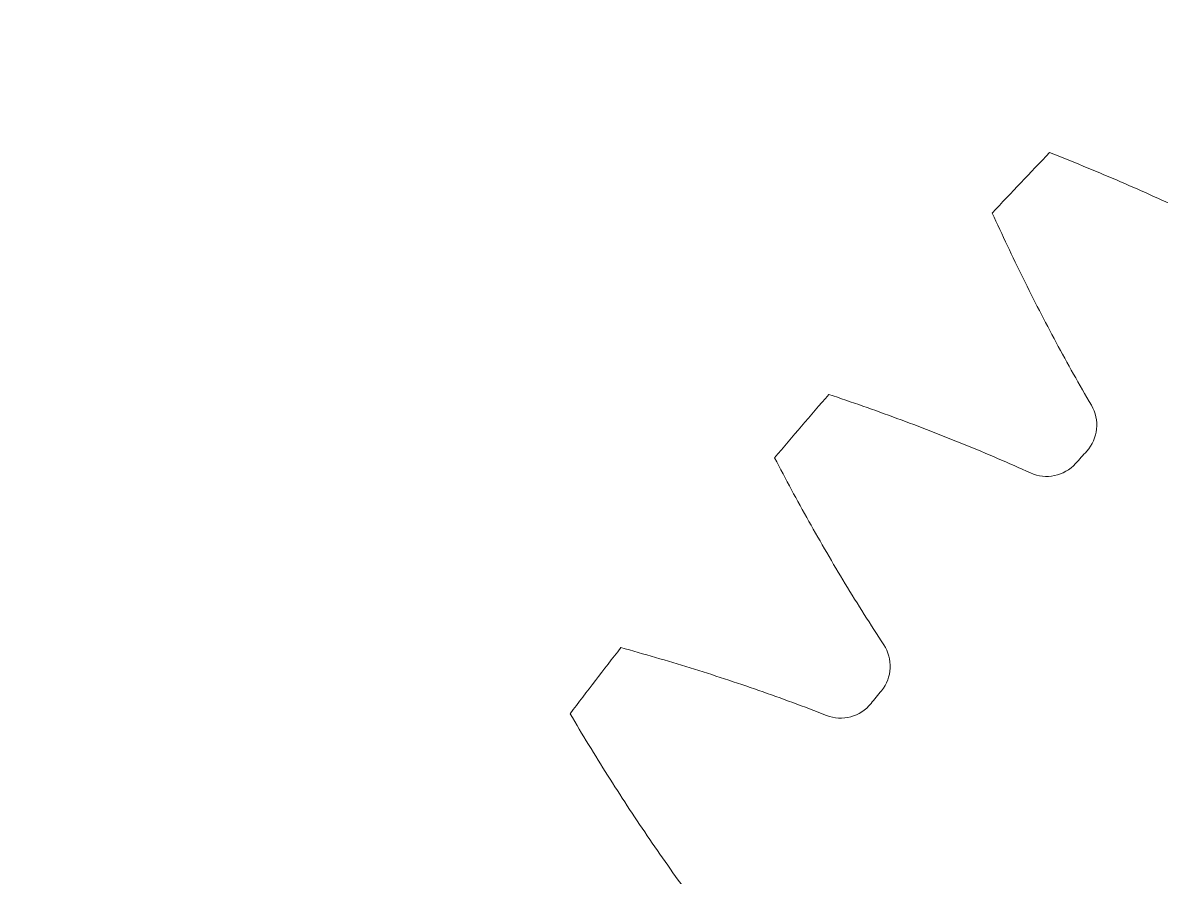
# Model space of a CAD drawing. Header units: millimetres. Extents: x -337 to 409, y -412 to 336.
# Drawn here: x -296.29 to -276.88, y 262.44 to 277.02 of the extents above; entities that cross this region are included whole.
import ezdxf

# ---------------------------------------------------------------- set-up
doc = ezdxf.new("R2010")
doc.units = ezdxf.units.MM
doc.header["$MEASUREMENT"] = 0
doc.layers.add('layer 1', color=7, linetype='Continuous')

msp = doc.modelspace()

# ---------------------------------------------------------------- linework, layer by layer
at = {"layer": 'layer 1', "color": 250, "lineweight": 20}
msp.add_ellipse((-201.8372, 200.81), major_axis=(0, 135.5), ratio=1, dxfattribs=at)
at = {"layer": 'layer 1', "lineweight": 9}
for points in [[(-278.7796, 274.8061), (-279.1083, 274.4643), (-279.4347, 274.1204), (-279.7588, 273.7743)], [(-282.5468, 270.6778), (-282.8571, 270.3193), (-283.1651, 269.9588), (-283.4706, 269.5962)], [(-278.1468, 269.7103), (-277.9524, 269.9256), (-277.92, 270.2421), (-278.0667, 270.4924)], [(-278.2418, 269.6049), (-278.2734, 269.5698), (-278.305, 269.5346), (-278.3366, 269.4995)], [(-278.1468, 269.7103), (-278.1785, 269.6752), (-278.2101, 269.6401), (-278.2418, 269.6049)], [(-279.106, 269.3381), (-278.8418, 269.2183), (-278.5304, 269.2836), (-278.3366, 269.4995)], [(-286.0928, 266.358), (-286.384, 265.9838), (-286.6726, 265.6076), (-286.9587, 265.2295)], [(-281.6482, 265.6221), (-281.4653, 265.8473), (-281.4495, 266.1651), (-281.6092, 266.4073)], [(-281.7375, 265.512), (-281.7673, 265.4752), (-281.797, 265.4384), (-281.8267, 265.4017)], [(-281.6482, 265.6221), (-281.678, 265.5854), (-281.7077, 265.5487), (-281.7375, 265.512)], [(-282.5866, 265.2003), (-282.3165, 265.0944), (-282.0089, 265.176), (-281.8267, 265.4017)]]:
    msp.add_open_spline(points, degree=3, dxfattribs=at)
for points in [[(-275.4137, 273.2881), (-275.4137, 273.2881), (-275.482, 273.3235), (-275.482, 273.3235), (-275.482, 273.3235), (-275.482, 273.3235), (-275.5505, 273.3586), (-275.5505, 273.3586), (-275.5505, 273.3586), (-275.5505, 273.3586), (-275.619, 273.3936), (-275.619, 273.3936), (-275.619, 273.3936), (-275.619, 273.3936), (-275.6876, 273.4284), (-275.6876, 273.4284), (-275.6876, 273.4284), (-275.6876, 273.4284), (-275.7564, 273.4631), (-275.7564, 273.4631), (-275.7564, 273.4631), (-275.7564, 273.4631), (-275.8252, 273.4976), (-275.8252, 273.4976), (-275.8252, 273.4976), (-275.8252, 273.4976), (-275.894, 273.5319), (-275.894, 273.5319), (-275.894, 273.5319), (-275.894, 273.5319), (-275.963, 273.5661), (-275.963, 273.5661), (-275.963, 273.5661), (-275.963, 273.5661), (-276.032, 273.6001), (-276.032, 273.6001), (-276.032, 273.6001), (-276.032, 273.6001), (-276.1012, 273.6339), (-276.1012, 273.6339), (-276.1012, 273.6339), (-276.1012, 273.6339), (-276.1704, 273.6675), (-276.1704, 273.6675), (-276.1704, 273.6675), (-276.1704, 273.6675), (-276.2397, 273.701), (-276.2397, 273.701), (-276.2397, 273.701), (-276.2397, 273.701), (-276.309, 273.7344), (-276.309, 273.7344), (-276.309, 273.7344), (-276.309, 273.7344), (-276.3785, 273.7675), (-276.3785, 273.7675), (-276.3785, 273.7675), (-276.3785, 273.7675), (-276.448, 273.8005), (-276.448, 273.8005), (-276.448, 273.8005), (-276.448, 273.8005), (-276.5176, 273.8334), (-276.5176, 273.8334), (-276.5176, 273.8334), (-276.5176, 273.8334), (-276.5873, 273.8661), (-276.5873, 273.8661), (-276.5873, 273.8661), (-276.5873, 273.8661), (-276.657, 273.8986), (-276.657, 273.8986), (-276.657, 273.8986), (-276.657, 273.8986), (-276.7269, 273.931), (-276.7269, 273.931), (-276.7269, 273.931), (-276.7269, 273.931), (-276.7967, 273.9632), (-276.7967, 273.9632), (-276.7967, 273.9632), (-276.7967, 273.9632), (-276.8667, 273.9953), (-276.8667, 273.9953), (-276.8667, 273.9953), (-276.8667, 273.9953), (-276.9367, 274.0272), (-276.9367, 274.0272), (-276.9367, 274.0272), (-276.9367, 274.0272), (-277.0068, 274.0589), (-277.0068, 274.0589), (-277.0068, 274.0589), (-277.0068, 274.0589), (-277.077, 274.0906), (-277.077, 274.0906), (-277.077, 274.0906), (-277.077, 274.0906), (-277.1472, 274.122), (-277.1472, 274.122), (-277.1472, 274.122), (-277.1472, 274.122), (-277.2175, 274.1534), (-277.2175, 274.1534), (-277.2175, 274.1534), (-277.2175, 274.1534), (-277.2879, 274.1845), (-277.2879, 274.1845), (-277.2879, 274.1845), (-277.2879, 274.1845), (-277.3583, 274.2156), (-277.3583, 274.2156), (-277.3583, 274.2156), (-277.3583, 274.2156), (-277.4288, 274.2464), (-277.4288, 274.2464), (-277.4288, 274.2464), (-277.4288, 274.2464), (-277.4994, 274.2772), (-277.4994, 274.2772), (-277.4994, 274.2772), (-277.4994, 274.2772), (-277.57, 274.3078), (-277.57, 274.3078), (-277.57, 274.3078), (-277.57, 274.3078), (-277.6407, 274.3382), (-277.6407, 274.3382), (-277.6407, 274.3382), (-277.6407, 274.3382), (-277.7114, 274.3685), (-277.7114, 274.3685), (-277.7114, 274.3685), (-277.7114, 274.3685), (-277.7822, 274.3987), (-277.7822, 274.3987), (-277.7822, 274.3987), (-277.7822, 274.3987), (-277.8531, 274.4287), (-277.8531, 274.4287), (-277.8531, 274.4287), (-277.8531, 274.4287), (-277.924, 274.4586), (-277.924, 274.4586), (-277.924, 274.4586), (-277.924, 274.4586), (-277.995, 274.4883), (-277.995, 274.4883), (-277.995, 274.4883), (-277.995, 274.4883), (-278.066, 274.5179), (-278.066, 274.5179), (-278.066, 274.5179), (-278.066, 274.5179), (-278.1371, 274.5474), (-278.1371, 274.5474), (-278.1371, 274.5474), (-278.1371, 274.5474), (-278.2083, 274.5767), (-278.2083, 274.5767), (-278.2083, 274.5767), (-278.2083, 274.5767), (-278.2795, 274.6059), (-278.2795, 274.6059), (-278.2795, 274.6059), (-278.2795, 274.6059), (-278.3507, 274.6349), (-278.3507, 274.6349), (-278.3507, 274.6349), (-278.3507, 274.6349), (-278.4221, 274.6638), (-278.4221, 274.6638), (-278.4221, 274.6638), (-278.4221, 274.6638), (-278.4935, 274.6926), (-278.4935, 274.6926), (-278.4935, 274.6926), (-278.4935, 274.6926), (-278.5649, 274.7212), (-278.5649, 274.7212), (-278.5649, 274.7212), (-278.5649, 274.7212), (-278.6364, 274.7496), (-278.6364, 274.7496), (-278.6364, 274.7496), (-278.6364, 274.7496), (-278.708, 274.7779), (-278.708, 274.7779), (-278.708, 274.7779), (-278.708, 274.7779), (-278.7796, 274.8061), (-278.7796, 274.8061)], [(-278.0667, 270.4924), (-278.0667, 270.4924), (-278.1056, 270.5588), (-278.1056, 270.5588), (-278.1056, 270.5588), (-278.1056, 270.5588), (-278.1443, 270.6253), (-278.1443, 270.6253), (-278.1443, 270.6253), (-278.1443, 270.6253), (-278.1828, 270.6919), (-278.1828, 270.6919), (-278.1828, 270.6919), (-278.1828, 270.6919), (-278.2212, 270.7586), (-278.2212, 270.7586), (-278.2212, 270.7586), (-278.2212, 270.7586), (-278.2594, 270.8254), (-278.2594, 270.8254), (-278.2594, 270.8254), (-278.2594, 270.8254), (-278.2975, 270.8923), (-278.2975, 270.8923), (-278.2975, 270.8923), (-278.2975, 270.8923), (-278.3353, 270.9593), (-278.3353, 270.9593), (-278.3353, 270.9593), (-278.3353, 270.9593), (-278.3731, 271.0264), (-278.3731, 271.0264), (-278.3731, 271.0264), (-278.3731, 271.0264), (-278.4106, 271.0936), (-278.4106, 271.0936), (-278.4106, 271.0936), (-278.4106, 271.0936), (-278.448, 271.1609), (-278.448, 271.1609), (-278.448, 271.1609), (-278.448, 271.1609), (-278.4852, 271.2282), (-278.4852, 271.2282), (-278.4852, 271.2282), (-278.4852, 271.2282), (-278.5223, 271.2957), (-278.5223, 271.2957), (-278.5223, 271.2957), (-278.5223, 271.2957), (-278.5592, 271.3632), (-278.5592, 271.3632), (-278.5592, 271.3632), (-278.5592, 271.3632), (-278.596, 271.4308), (-278.596, 271.4308), (-278.596, 271.4308), (-278.596, 271.4308), (-278.6326, 271.4985), (-278.6326, 271.4985), (-278.6326, 271.4985), (-278.6326, 271.4985), (-278.669, 271.5663), (-278.669, 271.5663), (-278.669, 271.5663), (-278.669, 271.5663), (-278.7053, 271.6342), (-278.7053, 271.6342), (-278.7053, 271.6342), (-278.7053, 271.6342), (-278.7414, 271.7021), (-278.7414, 271.7021), (-278.7414, 271.7021), (-278.7414, 271.7021), (-278.7774, 271.7701), (-278.7774, 271.7701), (-278.7774, 271.7701), (-278.7774, 271.7701), (-278.8133, 271.8382), (-278.8133, 271.8382), (-278.8133, 271.8382), (-278.8133, 271.8382), (-278.8489, 271.9064), (-278.8489, 271.9064), (-278.8489, 271.9064), (-278.8489, 271.9064), (-278.8845, 271.9747), (-278.8845, 271.9747), (-278.8845, 271.9747), (-278.8845, 271.9747), (-278.9199, 272.043), (-278.9199, 272.043), (-278.9199, 272.043), (-278.9199, 272.043), (-278.9551, 272.1114), (-278.9551, 272.1114), (-278.9551, 272.1114), (-278.9551, 272.1114), (-278.9902, 272.1799), (-278.9902, 272.1799), (-278.9902, 272.1799), (-278.9902, 272.1799), (-279.0252, 272.2485), (-279.0252, 272.2485), (-279.0252, 272.2485), (-279.0252, 272.2485), (-279.06, 272.3171), (-279.06, 272.3171), (-279.06, 272.3171), (-279.06, 272.3171), (-279.0947, 272.3858), (-279.0947, 272.3858), (-279.0947, 272.3858), (-279.0947, 272.3858), (-279.1292, 272.4546), (-279.1292, 272.4546), (-279.1292, 272.4546), (-279.1292, 272.4546), (-279.1636, 272.5235), (-279.1636, 272.5235), (-279.1636, 272.5235), (-279.1636, 272.5235), (-279.1978, 272.5924), (-279.1978, 272.5924), (-279.1978, 272.5924), (-279.1978, 272.5924), (-279.2319, 272.6614), (-279.2319, 272.6614), (-279.2319, 272.6614), (-279.2319, 272.6614), (-279.2659, 272.7304), (-279.2659, 272.7304), (-279.2659, 272.7304), (-279.2659, 272.7304), (-279.2997, 272.7995), (-279.2997, 272.7995), (-279.2997, 272.7995), (-279.2997, 272.7995), (-279.3334, 272.8687), (-279.3334, 272.8687), (-279.3334, 272.8687), (-279.3334, 272.8687), (-279.367, 272.938), (-279.367, 272.938), (-279.367, 272.938), (-279.367, 272.938), (-279.4004, 273.0073), (-279.4004, 273.0073), (-279.4004, 273.0073), (-279.4004, 273.0073), (-279.4337, 273.0767), (-279.4337, 273.0767), (-279.4337, 273.0767), (-279.4337, 273.0767), (-279.4668, 273.1462), (-279.4668, 273.1462), (-279.4668, 273.1462), (-279.4668, 273.1462), (-279.4998, 273.2157), (-279.4998, 273.2157), (-279.4998, 273.2157), (-279.4998, 273.2157), (-279.5327, 273.2853), (-279.5327, 273.2853), (-279.5327, 273.2853), (-279.5327, 273.2853), (-279.5654, 273.355), (-279.5654, 273.355), (-279.5654, 273.355), (-279.5654, 273.355), (-279.598, 273.4247), (-279.598, 273.4247), (-279.598, 273.4247), (-279.598, 273.4247), (-279.6304, 273.4945), (-279.6304, 273.4945), (-279.6304, 273.4945), (-279.6304, 273.4945), (-279.6627, 273.5643), (-279.6627, 273.5643), (-279.6627, 273.5643), (-279.6627, 273.5643), (-279.6949, 273.6342), (-279.6949, 273.6342), (-279.6949, 273.6342), (-279.6949, 273.6342), (-279.7269, 273.7042), (-279.7269, 273.7042), (-279.7269, 273.7042), (-279.7269, 273.7042), (-279.7588, 273.7743), (-279.7588, 273.7743)], [(-279.106, 269.3381), (-279.106, 269.3381), (-279.1762, 269.3698), (-279.1762, 269.3698), (-279.1762, 269.3698), (-279.1762, 269.3698), (-279.2464, 269.4013), (-279.2464, 269.4013), (-279.2464, 269.4013), (-279.2464, 269.4013), (-279.3166, 269.4327), (-279.3166, 269.4327), (-279.3166, 269.4327), (-279.3166, 269.4327), (-279.387, 269.4639), (-279.387, 269.4639), (-279.387, 269.4639), (-279.387, 269.4639), (-279.4574, 269.4949), (-279.4574, 269.4949), (-279.4574, 269.4949), (-279.4574, 269.4949), (-279.5279, 269.5258), (-279.5279, 269.5258), (-279.5279, 269.5258), (-279.5279, 269.5258), (-279.5985, 269.5564), (-279.5985, 269.5564), (-279.5985, 269.5564), (-279.5985, 269.5564), (-279.6692, 269.5869), (-279.6692, 269.5869), (-279.6692, 269.5869), (-279.6692, 269.5869), (-279.7399, 269.6173), (-279.7399, 269.6173), (-279.7399, 269.6173), (-279.7399, 269.6173), (-279.8107, 269.6474), (-279.8107, 269.6474), (-279.8107, 269.6474), (-279.8107, 269.6474), (-279.8816, 269.6774), (-279.8816, 269.6774), (-279.8816, 269.6774), (-279.8816, 269.6774), (-279.9525, 269.7072), (-279.9525, 269.7072), (-279.9525, 269.7072), (-279.9525, 269.7072), (-280.0236, 269.7369), (-280.0236, 269.7369), (-280.0236, 269.7369), (-280.0236, 269.7369), (-280.0946, 269.7663), (-280.0946, 269.7663), (-280.0946, 269.7663), (-280.0946, 269.7663), (-280.1658, 269.7957), (-280.1658, 269.7957), (-280.1658, 269.7957), (-280.1658, 269.7957), (-280.237, 269.8248), (-280.237, 269.8248), (-280.237, 269.8248), (-280.237, 269.8248), (-280.3083, 269.8538), (-280.3083, 269.8538), (-280.3083, 269.8538), (-280.3083, 269.8538), (-280.3797, 269.8827), (-280.3797, 269.8827), (-280.3797, 269.8827), (-280.3797, 269.8827), (-280.4511, 269.9113), (-280.4511, 269.9113), (-280.4511, 269.9113), (-280.4511, 269.9113), (-280.5226, 269.9399), (-280.5226, 269.9399), (-280.5226, 269.9399), (-280.5226, 269.9399), (-280.5941, 269.9682), (-280.5941, 269.9682), (-280.5941, 269.9682), (-280.5941, 269.9682), (-280.6657, 269.9964), (-280.6657, 269.9964), (-280.6657, 269.9964), (-280.6657, 269.9964), (-280.7374, 270.0245), (-280.7374, 270.0245), (-280.7374, 270.0245), (-280.7374, 270.0245), (-280.8091, 270.0524), (-280.8091, 270.0524), (-280.8091, 270.0524), (-280.8091, 270.0524), (-280.8809, 270.0801), (-280.8809, 270.0801), (-280.8809, 270.0801), (-280.8809, 270.0801), (-280.9527, 270.1077), (-280.9527, 270.1077), (-280.9527, 270.1077), (-280.9527, 270.1077), (-281.0246, 270.1352), (-281.0246, 270.1352), (-281.0246, 270.1352), (-281.0246, 270.1352), (-281.0966, 270.1625), (-281.0966, 270.1625), (-281.0966, 270.1625), (-281.0966, 270.1625), (-281.1686, 270.1896), (-281.1686, 270.1896), (-281.1686, 270.1896), (-281.1686, 270.1896), (-281.2406, 270.2166), (-281.2406, 270.2166), (-281.2406, 270.2166), (-281.2406, 270.2166), (-281.3128, 270.2435), (-281.3128, 270.2435), (-281.3128, 270.2435), (-281.3128, 270.2435), (-281.3849, 270.2702), (-281.3849, 270.2702), (-281.3849, 270.2702), (-281.3849, 270.2702), (-281.4572, 270.2968), (-281.4572, 270.2968), (-281.4572, 270.2968), (-281.4572, 270.2968), (-281.5295, 270.3232), (-281.5295, 270.3232), (-281.5295, 270.3232), (-281.5295, 270.3232), (-281.6018, 270.3495), (-281.6018, 270.3495), (-281.6018, 270.3495), (-281.6018, 270.3495), (-281.6742, 270.3756), (-281.6742, 270.3756), (-281.6742, 270.3756), (-281.6742, 270.3756), (-281.7466, 270.4016), (-281.7466, 270.4016), (-281.7466, 270.4016), (-281.7466, 270.4016), (-281.8191, 270.4274), (-281.8191, 270.4274), (-281.8191, 270.4274), (-281.8191, 270.4274), (-281.8917, 270.4531), (-281.8917, 270.4531), (-281.8917, 270.4531), (-281.8917, 270.4531), (-281.9642, 270.4787), (-281.9642, 270.4787), (-281.9642, 270.4787), (-281.9642, 270.4787), (-282.0369, 270.5041), (-282.0369, 270.5041), (-282.0369, 270.5041), (-282.0369, 270.5041), (-282.1096, 270.5293), (-282.1096, 270.5293), (-282.1096, 270.5293), (-282.1096, 270.5293), (-282.1823, 270.5545), (-282.1823, 270.5545), (-282.1823, 270.5545), (-282.1823, 270.5545), (-282.2551, 270.5794), (-282.2551, 270.5794), (-282.2551, 270.5794), (-282.2551, 270.5794), (-282.328, 270.6042), (-282.328, 270.6042), (-282.328, 270.6042), (-282.328, 270.6042), (-282.4009, 270.6289), (-282.4009, 270.6289), (-282.4009, 270.6289), (-282.4009, 270.6289), (-282.4738, 270.6534), (-282.4738, 270.6534), (-282.4738, 270.6534), (-282.4738, 270.6534), (-282.5468, 270.6778), (-282.5468, 270.6778)], [(-281.6092, 266.4073), (-281.6092, 266.4073), (-281.6514, 266.4716), (-281.6514, 266.4716), (-281.6514, 266.4716), (-281.6514, 266.4716), (-281.6936, 266.536), (-281.6936, 266.536), (-281.6936, 266.536), (-281.6936, 266.536), (-281.7355, 266.6005), (-281.7355, 266.6005), (-281.7355, 266.6005), (-281.7355, 266.6005), (-281.7773, 266.6652), (-281.7773, 266.6652), (-281.7773, 266.6652), (-281.7773, 266.6652), (-281.819, 266.7299), (-281.819, 266.7299), (-281.819, 266.7299), (-281.819, 266.7299), (-281.8605, 266.7947), (-281.8605, 266.7947), (-281.8605, 266.7947), (-281.8605, 266.7947), (-281.9018, 266.8596), (-281.9018, 266.8596), (-281.9018, 266.8596), (-281.9018, 266.8596), (-281.943, 266.9246), (-281.943, 266.9246), (-281.943, 266.9246), (-281.943, 266.9246), (-281.984, 266.9897), (-281.984, 266.9897), (-281.984, 266.9897), (-281.984, 266.9897), (-282.0249, 267.0549), (-282.0249, 267.0549), (-282.0249, 267.0549), (-282.0249, 267.0549), (-282.0656, 267.1203), (-282.0656, 267.1203), (-282.0656, 267.1203), (-282.0656, 267.1203), (-282.1061, 267.1857), (-282.1061, 267.1857), (-282.1061, 267.1857), (-282.1061, 267.1857), (-282.1465, 267.2512), (-282.1465, 267.2512), (-282.1465, 267.2512), (-282.1465, 267.2512), (-282.1868, 267.3168), (-282.1868, 267.3168), (-282.1868, 267.3168), (-282.1868, 267.3168), (-282.2269, 267.3825), (-282.2269, 267.3825), (-282.2269, 267.3825), (-282.2269, 267.3825), (-282.2668, 267.4482), (-282.2668, 267.4482), (-282.2668, 267.4482), (-282.2668, 267.4482), (-282.3066, 267.5141), (-282.3066, 267.5141), (-282.3066, 267.5141), (-282.3066, 267.5141), (-282.3462, 267.5801), (-282.3462, 267.5801), (-282.3462, 267.5801), (-282.3462, 267.5801), (-282.3857, 267.6461), (-282.3857, 267.6461), (-282.3857, 267.6461), (-282.3857, 267.6461), (-282.4251, 267.7123), (-282.4251, 267.7123), (-282.4251, 267.7123), (-282.4251, 267.7123), (-282.4643, 267.7785), (-282.4643, 267.7785), (-282.4643, 267.7785), (-282.4643, 267.7785), (-282.5034, 267.8448), (-282.5034, 267.8448), (-282.5034, 267.8448), (-282.5034, 267.8448), (-282.5423, 267.9112), (-282.5423, 267.9112), (-282.5423, 267.9112), (-282.5423, 267.9112), (-282.5811, 267.9777), (-282.5811, 267.9777), (-282.5811, 267.9777), (-282.5811, 267.9777), (-282.6197, 268.0442), (-282.6197, 268.0442), (-282.6197, 268.0442), (-282.6197, 268.0442), (-282.6582, 268.1109), (-282.6582, 268.1109), (-282.6582, 268.1109), (-282.6582, 268.1109), (-282.6966, 268.1776), (-282.6966, 268.1776), (-282.6966, 268.1776), (-282.6966, 268.1776), (-282.7348, 268.2444), (-282.7348, 268.2444), (-282.7348, 268.2444), (-282.7348, 268.2444), (-282.7729, 268.3113), (-282.7729, 268.3113), (-282.7729, 268.3113), (-282.7729, 268.3113), (-282.8108, 268.3782), (-282.8108, 268.3782), (-282.8108, 268.3782), (-282.8108, 268.3782), (-282.8486, 268.4453), (-282.8486, 268.4453), (-282.8486, 268.4453), (-282.8486, 268.4453), (-282.8863, 268.5124), (-282.8863, 268.5124), (-282.8863, 268.5124), (-282.8863, 268.5124), (-282.9238, 268.5796), (-282.9238, 268.5796), (-282.9238, 268.5796), (-282.9238, 268.5796), (-282.9612, 268.6468), (-282.9612, 268.6468), (-282.9612, 268.6468), (-282.9612, 268.6468), (-282.9985, 268.7141), (-282.9985, 268.7141), (-282.9985, 268.7141), (-282.9985, 268.7141), (-283.0356, 268.7816), (-283.0356, 268.7816), (-283.0356, 268.7816), (-283.0356, 268.7816), (-283.0726, 268.849), (-283.0726, 268.849), (-283.0726, 268.849), (-283.0726, 268.849), (-283.1095, 268.9166), (-283.1095, 268.9166), (-283.1095, 268.9166), (-283.1095, 268.9166), (-283.1462, 268.9842), (-283.1462, 268.9842), (-283.1462, 268.9842), (-283.1462, 268.9842), (-283.1828, 269.0519), (-283.1828, 269.0519), (-283.1828, 269.0519), (-283.1828, 269.0519), (-283.2193, 269.1197), (-283.2193, 269.1197), (-283.2193, 269.1197), (-283.2193, 269.1197), (-283.2556, 269.1876), (-283.2556, 269.1876), (-283.2556, 269.1876), (-283.2556, 269.1876), (-283.2918, 269.2555), (-283.2918, 269.2555), (-283.2918, 269.2555), (-283.2918, 269.2555), (-283.3278, 269.3235), (-283.3278, 269.3235), (-283.3278, 269.3235), (-283.3278, 269.3235), (-283.3637, 269.3915), (-283.3637, 269.3915), (-283.3637, 269.3915), (-283.3637, 269.3915), (-283.3995, 269.4597), (-283.3995, 269.4597), (-283.3995, 269.4597), (-283.3995, 269.4597), (-283.4351, 269.5279), (-283.4351, 269.5279), (-283.4351, 269.5279), (-283.4351, 269.5279), (-283.4706, 269.5962), (-283.4706, 269.5962)], [(-282.5866, 265.2003), (-282.5866, 265.2003), (-282.6583, 265.2283), (-282.6583, 265.2283), (-282.6583, 265.2283), (-282.6583, 265.2283), (-282.7301, 265.2561), (-282.7301, 265.2561), (-282.7301, 265.2561), (-282.7301, 265.2561), (-282.8019, 265.2837), (-282.8019, 265.2837), (-282.8019, 265.2837), (-282.8019, 265.2837), (-282.8738, 265.3112), (-282.8738, 265.3112), (-282.8738, 265.3112), (-282.8738, 265.3112), (-282.9457, 265.3385), (-282.9457, 265.3385), (-282.9457, 265.3385), (-282.9457, 265.3385), (-283.0178, 265.3656), (-283.0178, 265.3656), (-283.0178, 265.3656), (-283.0178, 265.3656), (-283.0899, 265.3925), (-283.0899, 265.3925), (-283.0899, 265.3925), (-283.0899, 265.3925), (-283.162, 265.4193), (-283.162, 265.4193), (-283.162, 265.4193), (-283.162, 265.4193), (-283.2342, 265.4458), (-283.2342, 265.4458), (-283.2342, 265.4458), (-283.2342, 265.4458), (-283.3065, 265.4722), (-283.3065, 265.4722), (-283.3065, 265.4722), (-283.3065, 265.4722), (-283.3789, 265.4985), (-283.3789, 265.4985), (-283.3789, 265.4985), (-283.3789, 265.4985), (-283.4513, 265.5245), (-283.4513, 265.5245), (-283.4513, 265.5245), (-283.4513, 265.5245), (-283.5238, 265.5504), (-283.5238, 265.5504), (-283.5238, 265.5504), (-283.5238, 265.5504), (-283.5963, 265.5762), (-283.5963, 265.5762), (-283.5963, 265.5762), (-283.5963, 265.5762), (-283.6689, 265.6017), (-283.6689, 265.6017), (-283.6689, 265.6017), (-283.6689, 265.6017), (-283.7415, 265.6271), (-283.7415, 265.6271), (-283.7415, 265.6271), (-283.7415, 265.6271), (-283.8142, 265.6523), (-283.8142, 265.6523), (-283.8142, 265.6523), (-283.8142, 265.6523), (-283.887, 265.6774), (-283.887, 265.6774), (-283.887, 265.6774), (-283.887, 265.6774), (-283.9598, 265.7023), (-283.9598, 265.7023), (-283.9598, 265.7023), (-283.9598, 265.7023), (-284.0327, 265.727), (-284.0327, 265.727), (-284.0327, 265.727), (-284.0327, 265.727), (-284.1056, 265.7516), (-284.1056, 265.7516), (-284.1056, 265.7516), (-284.1056, 265.7516), (-284.1786, 265.776), (-284.1786, 265.776), (-284.1786, 265.776), (-284.1786, 265.776), (-284.2516, 265.8003), (-284.2516, 265.8003), (-284.2516, 265.8003), (-284.2516, 265.8003), (-284.3247, 265.8244), (-284.3247, 265.8244), (-284.3247, 265.8244), (-284.3247, 265.8244), (-284.3979, 265.8484), (-284.3979, 265.8484), (-284.3979, 265.8484), (-284.3979, 265.8484), (-284.4711, 265.8722), (-284.4711, 265.8722), (-284.4711, 265.8722), (-284.4711, 265.8722), (-284.5443, 265.8958), (-284.5443, 265.8958), (-284.5443, 265.8958), (-284.5443, 265.8958), (-284.6176, 265.9193), (-284.6176, 265.9193), (-284.6176, 265.9193), (-284.6176, 265.9193), (-284.6909, 265.9427), (-284.6909, 265.9427), (-284.6909, 265.9427), (-284.6909, 265.9427), (-284.7643, 265.9659), (-284.7643, 265.9659), (-284.7643, 265.9659), (-284.7643, 265.9659), (-284.8377, 265.9889), (-284.8377, 265.9889), (-284.8377, 265.9889), (-284.8377, 265.9889), (-284.9112, 266.0118), (-284.9112, 266.0118), (-284.9112, 266.0118), (-284.9112, 266.0118), (-284.9847, 266.0345), (-284.9847, 266.0345), (-284.9847, 266.0345), (-284.9847, 266.0345), (-285.0583, 266.0571), (-285.0583, 266.0571), (-285.0583, 266.0571), (-285.0583, 266.0571), (-285.1319, 266.0796), (-285.1319, 266.0796), (-285.1319, 266.0796), (-285.1319, 266.0796), (-285.2056, 266.1019), (-285.2056, 266.1019), (-285.2056, 266.1019), (-285.2056, 266.1019), (-285.2793, 266.1241), (-285.2793, 266.1241), (-285.2793, 266.1241), (-285.2793, 266.1241), (-285.353, 266.1461), (-285.353, 266.1461), (-285.353, 266.1461), (-285.353, 266.1461), (-285.4268, 266.1679), (-285.4268, 266.1679), (-285.4268, 266.1679), (-285.4268, 266.1679), (-285.5006, 266.1897), (-285.5006, 266.1897), (-285.5006, 266.1897), (-285.5006, 266.1897), (-285.5745, 266.2112), (-285.5745, 266.2112), (-285.5745, 266.2112), (-285.5745, 266.2112), (-285.6484, 266.2327), (-285.6484, 266.2327), (-285.6484, 266.2327), (-285.6484, 266.2327), (-285.7224, 266.2539), (-285.7224, 266.2539), (-285.7224, 266.2539), (-285.7224, 266.2539), (-285.7964, 266.2751), (-285.7964, 266.2751), (-285.7964, 266.2751), (-285.7964, 266.2751), (-285.8704, 266.296), (-285.8704, 266.296), (-285.8704, 266.296), (-285.8704, 266.296), (-285.9445, 266.3169), (-285.9445, 266.3169), (-285.9445, 266.3169), (-285.9445, 266.3169), (-286.0186, 266.3375), (-286.0186, 266.3375), (-286.0186, 266.3375), (-286.0186, 266.3375), (-286.0928, 266.358), (-286.0928, 266.358)], [(-284.9329, 262.1425), (-284.9329, 262.1425), (-284.9785, 262.2045), (-284.9785, 262.2045), (-284.9785, 262.2045), (-284.9785, 262.2045), (-285.024, 262.2666), (-285.024, 262.2666), (-285.024, 262.2666), (-285.024, 262.2666), (-285.0693, 262.3288), (-285.0693, 262.3288), (-285.0693, 262.3288), (-285.0693, 262.3288), (-285.1144, 262.3912), (-285.1144, 262.3912), (-285.1144, 262.3912), (-285.1144, 262.3912), (-285.1594, 262.4536), (-285.1594, 262.4536), (-285.1594, 262.4536), (-285.1594, 262.4536), (-285.2042, 262.5162), (-285.2042, 262.5162), (-285.2042, 262.5162), (-285.2042, 262.5162), (-285.2489, 262.5788), (-285.2489, 262.5788), (-285.2489, 262.5788), (-285.2489, 262.5788), (-285.2934, 262.6416), (-285.2934, 262.6416), (-285.2934, 262.6416), (-285.2934, 262.6416), (-285.3378, 262.7045), (-285.3378, 262.7045), (-285.3378, 262.7045), (-285.3378, 262.7045), (-285.382, 262.7675), (-285.382, 262.7675), (-285.382, 262.7675), (-285.382, 262.7675), (-285.4261, 262.8305), (-285.4261, 262.8305), (-285.4261, 262.8305), (-285.4261, 262.8305), (-285.47, 262.8937), (-285.47, 262.8937), (-285.47, 262.8937), (-285.47, 262.8937), (-285.5137, 262.957), (-285.5137, 262.957), (-285.5137, 262.957), (-285.5137, 262.957), (-285.5574, 263.0205), (-285.5574, 263.0205), (-285.5574, 263.0205), (-285.5574, 263.0205), (-285.6008, 263.084), (-285.6008, 263.084), (-285.6008, 263.084), (-285.6008, 263.084), (-285.6442, 263.1476), (-285.6442, 263.1476), (-285.6442, 263.1476), (-285.6442, 263.1476), (-285.6873, 263.2113), (-285.6873, 263.2113), (-285.6873, 263.2113), (-285.6873, 263.2113), (-285.7304, 263.2751), (-285.7304, 263.2751), (-285.7304, 263.2751), (-285.7304, 263.2751), (-285.7733, 263.339), (-285.7733, 263.339), (-285.7733, 263.339), (-285.7733, 263.339), (-285.816, 263.4029), (-285.816, 263.4029), (-285.816, 263.4029), (-285.816, 263.4029), (-285.8587, 263.467), (-285.8587, 263.467), (-285.8587, 263.467), (-285.8587, 263.467), (-285.9011, 263.5312), (-285.9011, 263.5312), (-285.9011, 263.5312), (-285.9011, 263.5312), (-285.9435, 263.5955), (-285.9435, 263.5955), (-285.9435, 263.5955), (-285.9435, 263.5955), (-285.9857, 263.6598), (-285.9857, 263.6598), (-285.9857, 263.6598), (-285.9857, 263.6598), (-286.0278, 263.7243), (-286.0278, 263.7243), (-286.0278, 263.7243), (-286.0278, 263.7243), (-286.0697, 263.7888), (-286.0697, 263.7888), (-286.0697, 263.7888), (-286.0697, 263.7888), (-286.1115, 263.8534), (-286.1115, 263.8534), (-286.1115, 263.8534), (-286.1115, 263.8534), (-286.1532, 263.9181), (-286.1532, 263.9181), (-286.1532, 263.9181), (-286.1532, 263.9181), (-286.1947, 263.9829), (-286.1947, 263.9829), (-286.1947, 263.9829), (-286.1947, 263.9829), (-286.2361, 264.0478), (-286.2361, 264.0478), (-286.2361, 264.0478), (-286.2361, 264.0478), (-286.2773, 264.1128), (-286.2773, 264.1128), (-286.2773, 264.1128), (-286.2773, 264.1128), (-286.3185, 264.1778), (-286.3185, 264.1778), (-286.3185, 264.1778), (-286.3185, 264.1778), (-286.3595, 264.2429), (-286.3595, 264.2429), (-286.3595, 264.2429), (-286.3595, 264.2429), (-286.4003, 264.3081), (-286.4003, 264.3081), (-286.4003, 264.3081), (-286.4003, 264.3081), (-286.4411, 264.3734), (-286.4411, 264.3734), (-286.4411, 264.3734), (-286.4411, 264.3734), (-286.4817, 264.4388), (-286.4817, 264.4388), (-286.4817, 264.4388), (-286.4817, 264.4388), (-286.5222, 264.5043), (-286.5222, 264.5043), (-286.5222, 264.5043), (-286.5222, 264.5043), (-286.5625, 264.5698), (-286.5625, 264.5698), (-286.5625, 264.5698), (-286.5625, 264.5698), (-286.6027, 264.6354), (-286.6027, 264.6354), (-286.6027, 264.6354), (-286.6027, 264.6354), (-286.6428, 264.7011), (-286.6428, 264.7011), (-286.6428, 264.7011), (-286.6428, 264.7011), (-286.6828, 264.7669), (-286.6828, 264.7669), (-286.6828, 264.7669), (-286.6828, 264.7669), (-286.7226, 264.8327), (-286.7226, 264.8327), (-286.7226, 264.8327), (-286.7226, 264.8327), (-286.7623, 264.8987), (-286.7623, 264.8987), (-286.7623, 264.8987), (-286.7623, 264.8987), (-286.8019, 264.9647), (-286.8019, 264.9647), (-286.8019, 264.9647), (-286.8019, 264.9647), (-286.8413, 265.0308), (-286.8413, 265.0308), (-286.8413, 265.0308), (-286.8413, 265.0308), (-286.8806, 265.097), (-286.8806, 265.097), (-286.8806, 265.097), (-286.8806, 265.097), (-286.9197, 265.1632), (-286.9197, 265.1632), (-286.9197, 265.1632), (-286.9197, 265.1632), (-286.9587, 265.2295), (-286.9587, 265.2295)]]:
    msp.add_open_spline(points, degree=3, knots=[0, 0, 0, 0, 0.0208333, 0.0208333, 0.0208333, 0.0208333, 0.0416667, 0.0416667, 0.0416667, 0.0416667, 0.0625, 0.0625, 0.0625, 0.0625, 0.0833333, 0.0833333, 0.0833333, 0.0833333, 0.1041667, 0.1041667, 0.1041667, 0.1041667, 0.125, 0.125, 0.125, 0.125, 0.1458333, 0.1458333, 0.1458333, 0.1458333, 0.1666667, 0.1666667, 0.1666667, 0.1666667, 0.1875, 0.1875, 0.1875, 0.1875, 0.2083333, 0.2083333, 0.2083333, 0.2083333, 0.2291667, 0.2291667, 0.2291667, 0.2291667, 0.25, 0.25, 0.25, 0.25, 0.2708333, 0.2708333, 0.2708333, 0.2708333, 0.2916667, 0.2916667, 0.2916667, 0.2916667, 0.3125, 0.3125, 0.3125, 0.3125, 0.3333333, 0.3333333, 0.3333333, 0.3333333, 0.3541667, 0.3541667, 0.3541667, 0.3541667, 0.375, 0.375, 0.375, 0.375, 0.3958333, 0.3958333, 0.3958333, 0.3958333, 0.4166667, 0.4166667, 0.4166667, 0.4166667, 0.4375, 0.4375, 0.4375, 0.4375, 0.4583333, 0.4583333, 0.4583333, 0.4583333, 0.4791667, 0.4791667, 0.4791667, 0.4791667, 0.5, 0.5, 0.5, 0.5, 0.5208333, 0.5208333, 0.5208333, 0.5208333, 0.5416667, 0.5416667, 0.5416667, 0.5416667, 0.5625, 0.5625, 0.5625, 0.5625, 0.5833333, 0.5833333, 0.5833333, 0.5833333, 0.6041667, 0.6041667, 0.6041667, 0.6041667, 0.625, 0.625, 0.625, 0.625, 0.6458333, 0.6458333, 0.6458333, 0.6458333, 0.6666667, 0.6666667, 0.6666667, 0.6666667, 0.6875, 0.6875, 0.6875, 0.6875, 0.7083333, 0.7083333, 0.7083333, 0.7083333, 0.7291667, 0.7291667, 0.7291667, 0.7291667, 0.75, 0.75, 0.75, 0.75, 0.7708333, 0.7708333, 0.7708333, 0.7708333, 0.7916667, 0.7916667, 0.7916667, 0.7916667, 0.8125, 0.8125, 0.8125, 0.8125, 0.8333333, 0.8333333, 0.8333333, 0.8333333, 0.8541667, 0.8541667, 0.8541667, 0.8541667, 0.875, 0.875, 0.875, 0.875, 0.8958333, 0.8958333, 0.8958333, 0.8958333, 0.9166667, 0.9166667, 0.9166667, 0.9166667, 0.9375, 0.9375, 0.9375, 0.9375, 0.9583333, 0.9583333, 0.9583333, 0.9583333, 0.9791667, 0.9791667, 0.9791667, 0.9791667, 1, 1, 1, 1], dxfattribs=at)

doc.saveas('drawing.dxf')
